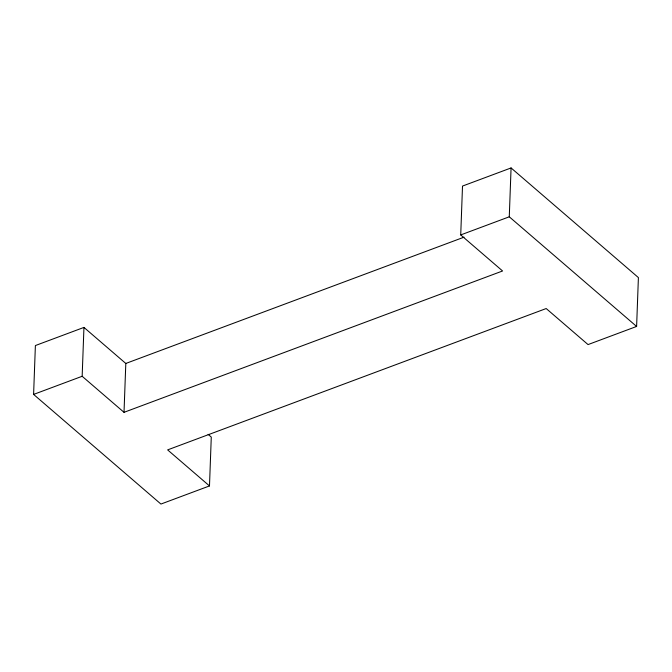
<?xml version="1.0" encoding="UTF-8"?>
<svg xmlns="http://www.w3.org/2000/svg" width="672" height="672" viewBox="0 0 672 672"><rect width="100%" height="100%" fill="white"/><g stroke="black" fill="none" stroke-linecap="round" stroke-linejoin="round"><path stroke-width="1.01" d="M33.6 394.414L35.389 345.551L83.95 327.415L125.807 363.46L124.018 412.322L502.58 270.976L460.723 234.931L462.512 186.068L511.073 167.941L638.4 277.586L636.611 326.449L588.05 344.585L546.193 308.54L167.63 449.887L209.488 485.932L160.927 504.059L33.6 394.414L82.16 376.278L124.018 412.322M82.16 376.278L83.95 327.415M209.488 485.932L211.277 437.069L208.118 434.347M636.611 326.449L509.275 216.804L511.073 167.941M460.723 234.931L509.275 216.804M125.807 363.46L464.05 237.166"/></g></svg>
